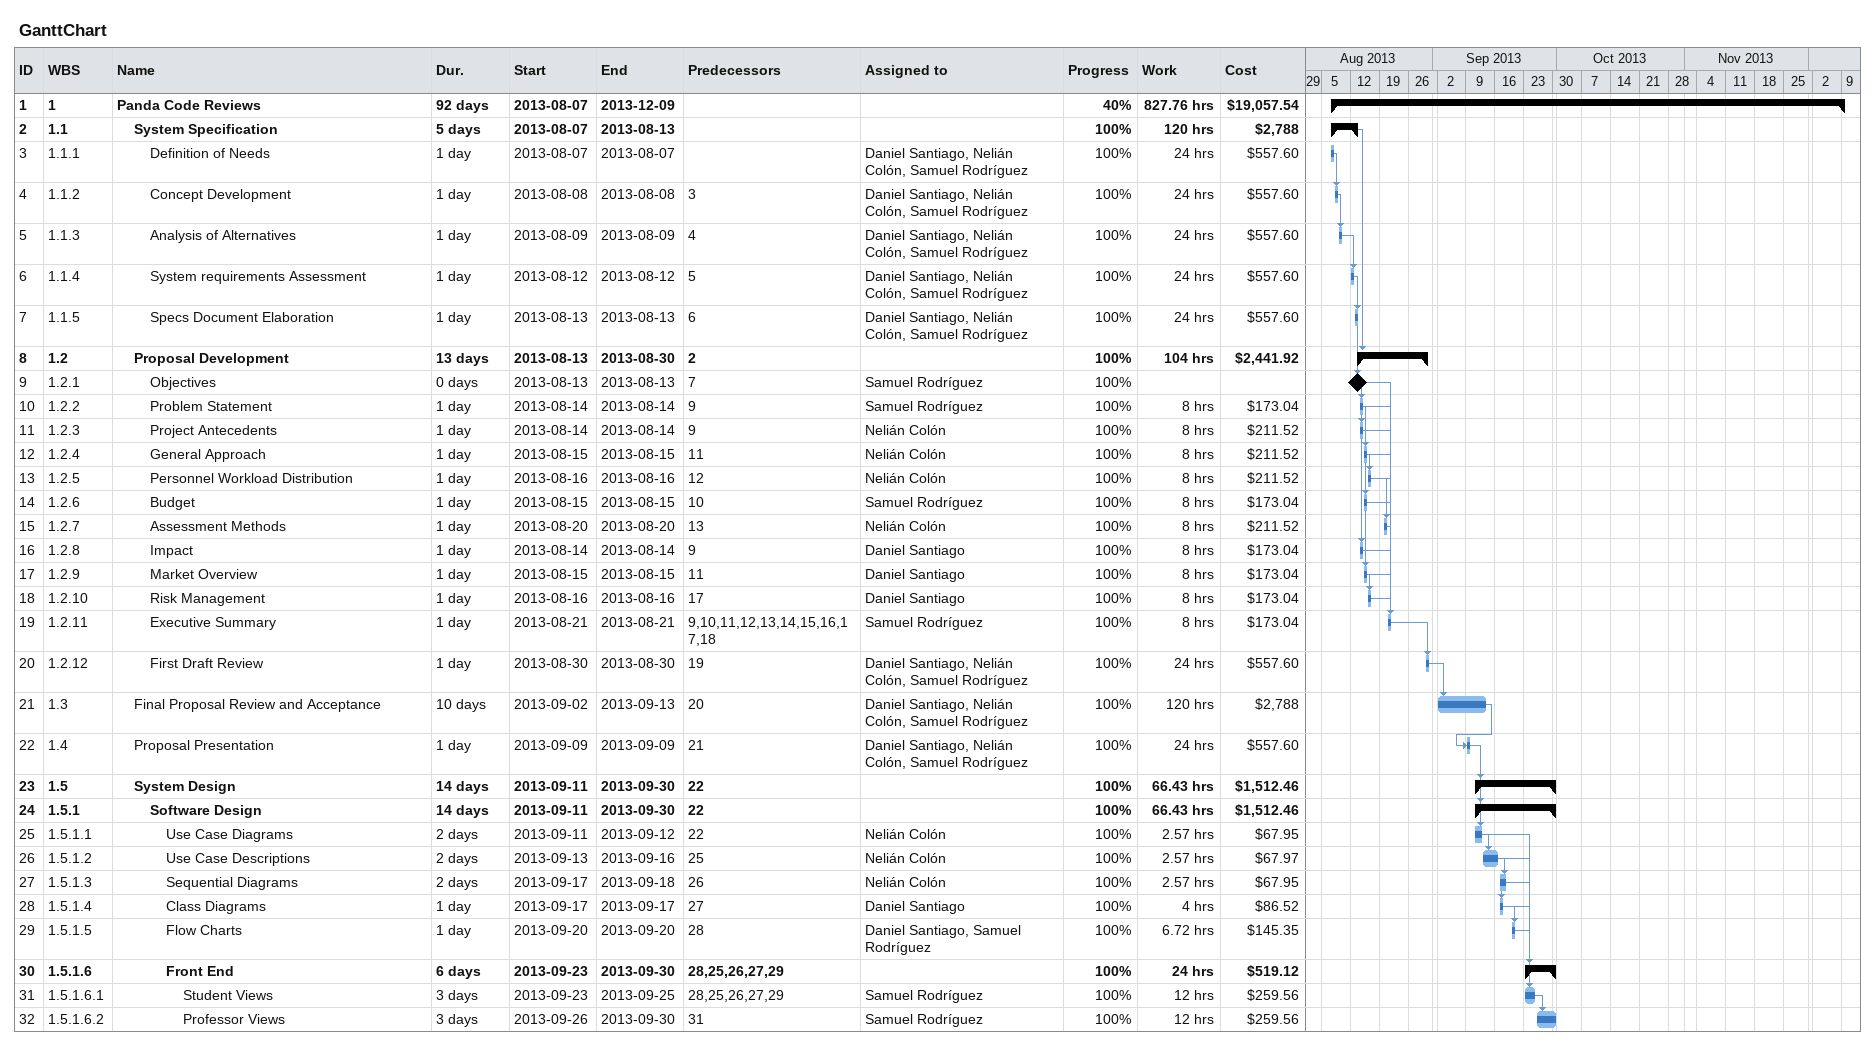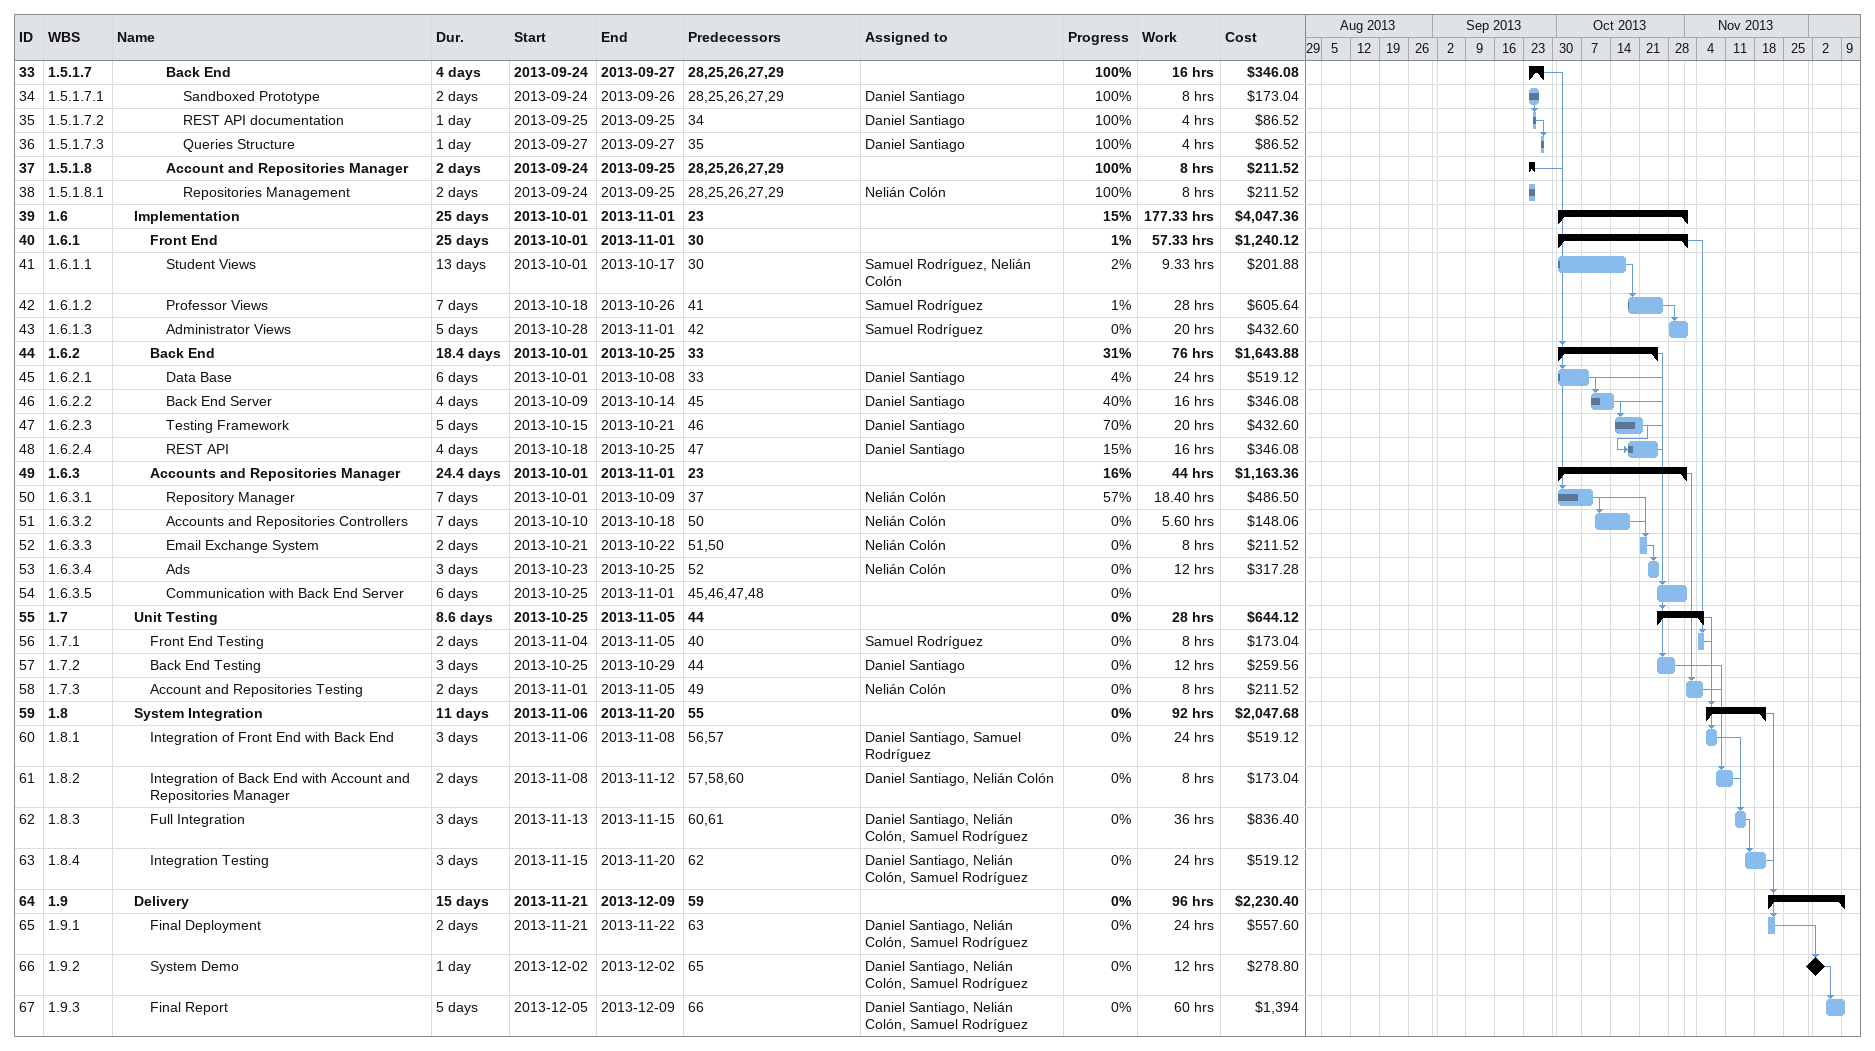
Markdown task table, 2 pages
GanttChart

| ID | WBS | Task | Duration | Start | Finish | Predecessors | Resources | % complete | Work (h) | Cost ($) |
|---|---|---|---|---|---|---|---|---|---|---|
| 1 | 1 | **Panda Code Reviews** | 92d | 2013-08-07 | 2013-12-09 |  |  | 40 | 827.76 | 19057.54 |
| 2 | 1.1 | **System Specification** | 5d | 2013-08-07 | 2013-08-13 |  |  | 100 | 120 | 2788 |
| 3 | 1.1.1 | Definition of Needs | 1d | 2013-08-07 | 2013-08-07 |  | Daniel Santiago, Nelián Colón, Samuel Rodríguez | 100 | 24 | 557.60 |
| 4 | 1.1.2 | Concept Development | 1d | 2013-08-08 | 2013-08-08 | 3 | Daniel Santiago, Nelián Colón, Samuel Rodríguez | 100 | 24 | 557.60 |
| 5 | 1.1.3 | Analysis of Alternatives | 1d | 2013-08-09 | 2013-08-09 | 4 | Daniel Santiago, Nelián Colón, Samuel Rodríguez | 100 | 24 | 557.60 |
| 6 | 1.1.4 | System requirements Assessment | 1d | 2013-08-12 | 2013-08-12 | 5 | Daniel Santiago, Nelián Colón, Samuel Rodríguez | 100 | 24 | 557.60 |
| 7 | 1.1.5 | Specs Document Elaboration | 1d | 2013-08-13 | 2013-08-13 | 6 | Daniel Santiago, Nelián Colón, Samuel Rodríguez | 100 | 24 | 557.60 |
| 8 | 1.2 | **Proposal Development** | 13d | 2013-08-13 | 2013-08-30 | 2 |  | 100 | 104 | 2441.92 |
| 9 | 1.2.1 | Objectives | 0d | 2013-08-13 | 2013-08-13 | 7 | Samuel Rodríguez | 100 |  |  |
| 10 | 1.2.2 | Problem Statement | 1d | 2013-08-14 | 2013-08-14 | 9 | Samuel Rodríguez | 100 | 8 | 173.04 |
| 11 | 1.2.3 | Project Antecedents | 1d | 2013-08-14 | 2013-08-14 | 9 | Nelián Colón | 100 | 8 | 211.52 |
| 12 | 1.2.4 | General Approach | 1d | 2013-08-15 | 2013-08-15 | 11 | Nelián Colón | 100 | 8 | 211.52 |
| 13 | 1.2.5 | Personnel Workload Distribution | 1d | 2013-08-16 | 2013-08-16 | 12 | Nelián Colón | 100 | 8 | 211.52 |
| 14 | 1.2.6 | Budget | 1d | 2013-08-15 | 2013-08-15 | 10 | Samuel Rodríguez | 100 | 8 | 173.04 |
| 15 | 1.2.7 | Assessment Methods | 1d | 2013-08-20 | 2013-08-20 | 13 | Nelián Colón | 100 | 8 | 211.52 |
| 16 | 1.2.8 | Impact | 1d | 2013-08-14 | 2013-08-14 | 9 | Daniel Santiago | 100 | 8 | 173.04 |
| 17 | 1.2.9 | Market Overview | 1d | 2013-08-15 | 2013-08-15 | 11 | Daniel Santiago | 100 | 8 | 173.04 |
| 18 | 1.2.10 | Risk Management | 1d | 2013-08-16 | 2013-08-16 | 17 | Daniel Santiago | 100 | 8 | 173.04 |
| 19 | 1.2.11 | Executive Summary | 1d | 2013-08-21 | 2013-08-21 | 9, 10, 11, 12, 13, 14, 15, 16, 17, 18 | Samuel Rodríguez | 100 | 8 | 173.04 |
| 20 | 1.2.12 | First Draft Review | 1d | 2013-08-30 | 2013-08-30 | 19 | Daniel Santiago, Nelián Colón, Samuel Rodríguez | 100 | 24 | 557.60 |
| 21 | 1.3 | Final Proposal Review and Acceptance | 10d | 2013-09-02 | 2013-09-13 | 20 | Daniel Santiago, Nelián Colón, Samuel Rodríguez | 100 | 120 | 2788 |
| 22 | 1.4 | Proposal Presentation | 1d | 2013-09-09 | 2013-09-09 | 21 | Daniel Santiago, Nelián Colón, Samuel Rodríguez | 100 | 24 | 557.60 |
| 23 | 1.5 | **System Design** | 14d | 2013-09-11 | 2013-09-30 | 22 |  | 100 | 66.43 | 1512.46 |
| 24 | 1.5.1 | **Software Design** | 14d | 2013-09-11 | 2013-09-30 | 22 |  | 100 | 66.43 | 1512.46 |
| 25 | 1.5.1.1 | Use Case Diagrams | 2d | 2013-09-11 | 2013-09-12 | 22 | Nelián Colón | 100 | 2.57 | 67.95 |
| 26 | 1.5.1.2 | Use Case Descriptions | 2d | 2013-09-13 | 2013-09-16 | 25 | Nelián Colón | 100 | 2.57 | 67.97 |
| 27 | 1.5.1.3 | Sequential Diagrams | 2d | 2013-09-17 | 2013-09-18 | 26 | Nelián Colón | 100 | 2.57 | 67.95 |
| 28 | 1.5.1.4 | Class Diagrams | 1d | 2013-09-17 | 2013-09-17 | 27 | Daniel Santiago | 100 | 4 | 86.52 |
| 29 | 1.5.1.5 | Flow Charts | 1d | 2013-09-20 | 2013-09-20 | 28 | Daniel Santiago, Samuel Rodríguez | 100 | 6.72 | 145.35 |
| 30 | 1.5.1.6 | **Front End** | 6d | 2013-09-23 | 2013-09-30 | 28, 25, 26, 27, 29 |  | 100 | 24 | 519.12 |
| 31 | 1.5.1.6.1 | Student Views | 3d | 2013-09-23 | 2013-09-25 | 28, 25, 26, 27, 29 | Samuel Rodríguez | 100 | 12 | 259.56 |
| 32 | 1.5.1.6.2 | Professor Views | 3d | 2013-09-26 | 2013-09-30 | 31 | Samuel Rodríguez | 100 | 12 | 259.56 |
| 33 | 1.5.1.7 | **Back End** | 4d | 2013-09-24 | 2013-09-27 | 28, 25, 26, 27, 29 |  | 100 | 16 | 346.08 |
| 34 | 1.5.1.7.1 | Sandboxed Prototype | 2d | 2013-09-24 | 2013-09-26 | 28, 25, 26, 27, 29 | Daniel Santiago | 100 | 8 | 173.04 |
| 35 | 1.5.1.7.2 | REST API documentation | 1d | 2013-09-25 | 2013-09-25 | 34 | Daniel Santiago | 100 | 4 | 86.52 |
| 36 | 1.5.1.7.3 | Queries Structure | 1d | 2013-09-27 | 2013-09-27 | 35 | Daniel Santiago | 100 | 4 | 86.52 |
| 37 | 1.5.1.8 | **Account and Repositories Manager** | 2d | 2013-09-24 | 2013-09-25 | 28, 25, 26, 27, 29 |  | 100 | 8 | 211.52 |
| 38 | 1.5.1.8.1 | Repositories Management | 2d | 2013-09-24 | 2013-09-25 | 28, 25, 26, 27, 29 | Nelián Colón | 100 | 8 | 211.52 |
| 39 | 1.6 | **Implementation** | 25d | 2013-10-01 | 2013-11-01 | 23 |  | 15 | 177.33 | 4047.36 |
| 40 | 1.6.1 | **Front End** | 25d | 2013-10-01 | 2013-11-01 | 30 |  | 1 | 57.33 | 1240.12 |
| 41 | 1.6.1.1 | Student Views | 13d | 2013-10-01 | 2013-10-17 | 30 | Samuel Rodríguez, Nelián Colón | 2 | 9.33 | 201.88 |
| 42 | 1.6.1.2 | Professor Views | 7d | 2013-10-18 | 2013-10-26 | 41 | Samuel Rodríguez | 1 | 28 | 605.64 |
| 43 | 1.6.1.3 | Administrator Views | 5d | 2013-10-28 | 2013-11-01 | 42 | Samuel Rodríguez | 0 | 20 | 432.60 |
| 44 | 1.6.2 | **Back End** | 18.4d | 2013-10-01 | 2013-10-25 | 33 |  | 31 | 76 | 1643.88 |
| 45 | 1.6.2.1 | Data Base | 6d | 2013-10-01 | 2013-10-08 | 33 | Daniel Santiago | 4 | 24 | 519.12 |
| 46 | 1.6.2.2 | Back End Server | 4d | 2013-10-09 | 2013-10-14 | 45 | Daniel Santiago | 40 | 16 | 346.08 |
| 47 | 1.6.2.3 | Testing Framework | 5d | 2013-10-15 | 2013-10-21 | 46 | Daniel Santiago | 70 | 20 | 432.60 |
| 48 | 1.6.2.4 | REST API | 4d | 2013-10-18 | 2013-10-25 | 47 | Daniel Santiago | 15 | 16 | 346.08 |
| 49 | 1.6.3 | **Accounts and Repositories Manager** | 24.4d | 2013-10-01 | 2013-11-01 | 23 |  | 16 | 44 | 1163.36 |
| 50 | 1.6.3.1 | Repository Manager | 7d | 2013-10-01 | 2013-10-09 | 37 | Nelián Colón | 57 | 18.40 | 486.50 |
| 51 | 1.6.3.2 | Accounts and Repositories Controllers | 7d | 2013-10-10 | 2013-10-18 | 50 | Nelián Colón | 0 | 5.60 | 148.06 |
| 52 | 1.6.3.3 | Email Exchange System | 2d | 2013-10-21 | 2013-10-22 | 51, 50 | Nelián Colón | 0 | 8 | 211.52 |
| 53 | 1.6.3.4 | Ads | 3d | 2013-10-23 | 2013-10-25 | 52 | Nelián Colón | 0 | 12 | 317.28 |
| 54 | 1.6.3.5 | Communication with Back End Server | 6d | 2013-10-25 | 2013-11-01 | 45, 46, 47, 48 |  | 0 |  |  |
| 55 | 1.7 | **Unit Testing** | 8.6d | 2013-10-25 | 2013-11-05 | 44 |  | 0 | 28 | 644.12 |
| 56 | 1.7.1 | Front End Testing | 2d | 2013-11-04 | 2013-11-05 | 40 | Samuel Rodríguez | 0 | 8 | 173.04 |
| 57 | 1.7.2 | Back End Testing | 3d | 2013-10-25 | 2013-10-29 | 44 | Daniel Santiago | 0 | 12 | 259.56 |
| 58 | 1.7.3 | Account and Repositories Testing | 2d | 2013-11-01 | 2013-11-05 | 49 | Nelián Colón | 0 | 8 | 211.52 |
| 59 | 1.8 | **System Integration** | 11d | 2013-11-06 | 2013-11-20 | 55 |  | 0 | 92 | 2047.68 |
| 60 | 1.8.1 | Integration of Front End with Back End | 3d | 2013-11-06 | 2013-11-08 | 56, 57 | Daniel Santiago, Samuel Rodríguez | 0 | 24 | 519.12 |
| 61 | 1.8.2 | Integration of Back End with Account and Repositories Manager | 2d | 2013-11-08 | 2013-11-12 | 57, 58, 60 | Daniel Santiago, Nelián Colón | 0 | 8 | 173.04 |
| 62 | 1.8.3 | Full Integration | 3d | 2013-11-13 | 2013-11-15 | 60, 61 | Daniel Santiago, Nelián Colón, Samuel Rodríguez | 0 | 36 | 836.40 |
| 63 | 1.8.4 | Integration Testing | 3d | 2013-11-15 | 2013-11-20 | 62 | Daniel Santiago, Nelián Colón, Samuel Rodríguez | 0 | 24 | 519.12 |
| 64 | 1.9 | **Delivery** | 15d | 2013-11-21 | 2013-12-09 | 59 |  | 0 | 96 | 2230.40 |
| 65 | 1.9.1 | Final Deployment | 2d | 2013-11-21 | 2013-11-22 | 63 | Daniel Santiago, Nelián Colón, Samuel Rodríguez | 0 | 24 | 557.60 |
| 66 | 1.9.2 | System Demo | 1d | 2013-12-02 | 2013-12-02 | 65 | Daniel Santiago, Nelián Colón, Samuel Rodríguez | 0 | 12 | 278.80 |
| 67 | 1.9.3 | Final Report | 5d | 2013-12-05 | 2013-12-09 | 66 | Daniel Santiago, Nelián Colón, Samuel Rodríguez | 0 | 60 | 1394 |
